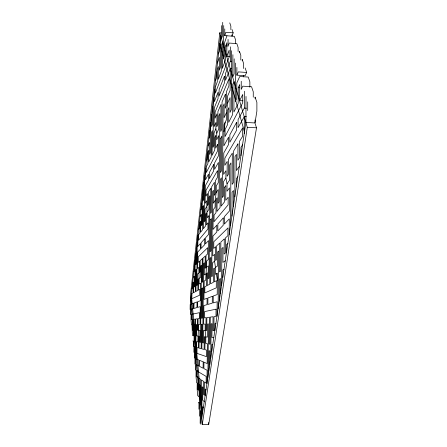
<?xml version="1.0" encoding="UTF-8"?>
<svg xmlns="http://www.w3.org/2000/svg" width="447" height="447" viewBox="0 0 447 447"><rect width="100%" height="100%" fill="white"/><g stroke="black" fill="none" stroke-linecap="round" stroke-linejoin="round"><path stroke-width="0.67" d="M253.259 97.172L253.265 91.786L251.538 86.724L242.782 86.165L241.212 89.4L241.24 81.259M255.036 119.969L255.036 122.752L256.885 111.096L256.885 102.397L255.047 97.005L255.047 98.401M244.246 133.659L244.302 116.578L246.364 116.695M244.302 116.578L238.044 127.674L238.078 119.612L244.325 108.09L244.375 91.227M245.951 122.243L246.018 96.451M247.694 110.56L247.716 101.843M249.856 87.238L249.867 81.823L248.241 77.063L239.748 76.504L236.809 82.941L236.737 98.591L235.318 101.503L235.519 63.055M238.1 51.506L238.122 47.399L236.832 43.616L229.233 43.057L228.026 46.359L228.071 39.375M239.648 100.614L239.715 84.505L238.223 87.668L238.15 103.575L233.893 112.024L234.06 81.455L232.719 84.489L232.546 114.706L228.691 122.349L228.791 107.699L227.568 110.292L227.467 124.78L225.098 129.474L225.048 136.592L242.727 102.749L242.755 94.44L239.648 100.614L242.933 100.81M239.441 52.651L239.447 51.282L240.81 55.277L240.793 59.982M240.961 155.69L240.994 147.287L242.587 144.8M242.207 60.753L242.213 59.39L243.654 63.614L243.637 68.503M243.609 76.878L243.615 75.482M230.557 225.422L230.943 162.954L229.646 164.977L229.551 180.236L227.042 183.778L226.992 191.271L229.501 187.908L229.35 211.096L224.433 216.616L224.372 224.048L229.3 218.885L229.194 234.546M231.641 50.723L231.272 109.806L229.993 112.443L230.088 97.675L227.618 103.089L226.378 112.828L226.322 119.975L224.014 124.713L223.846 145.851L228.59 137.106L228.54 144.526L223.791 152.947L223.617 174.375L225.947 170.748L225.891 178.102L227.042 183.778M231.965 34.799L231.954 36.134L233.161 32.854L231.999 29.452M231.948 216.108L232.088 192.26L233.457 190.523L233.368 206.587M232.898 54.718L232.764 77.007L234.105 73.884L234.189 58.831M235.552 43.415L235.575 39.934L234.351 36.347L224.724 35.592L224.78 28.899M234.82 196.853L235.027 156.584L236.463 154.349L236.385 170.564L239.374 166.334M236.301 186.907L236.346 178.722L237.821 176.738M245.14 67.966L246.666 72.448L245.118 75.705L236.849 75.157L236.888 67.408M222.796 277.419L222.857 269.887L224.025 269.189M226.791 56.512L226.897 42.677L225.746 45.901L225.64 59.591L222.327 68.419L222.55 41.962L221.5 45.046L221.271 71.235L218.237 79.326L218.359 66.575L217.393 69.285L217.27 81.913L215.387 86.925L215.325 93.149L229.132 57.244L229.182 50.137L226.791 56.512L229.501 56.702M226.556 252.225L226.612 244.509L227.864 243.481M227.618 103.089L227.668 95.909L230.138 90.339L230.278 68.469L231.568 68.559M230.278 68.469L225.478 80.304L225.534 73.375L230.322 61.233L230.417 46.84M230.842 29.591L230.864 26.133L229.764 22.898M214.851 330.702L214.918 323.578L215.918 323.522M214.476 89.355L214.348 101.698L218.114 92.16L218.052 98.603L214.286 107.9L214.091 126.618L215.94 122.433L215.879 128.831L216.767 133.223L216.706 139.727L218.684 135.67L218.494 155.718L214.616 162.87L214.549 169.329L218.432 162.44L218.248 182.756L216.259 185.857L216.192 192.528L215.163 200.591L215.096 207.24L213.225 209.755L213.018 229.423L216.851 225.12L216.789 231.999L212.951 236.022L212.744 255.941L214.627 254.388L214.56 261.21L215.465 267.401L215.398 274.341L217.41 273.139L217.214 294.562L213.258 296.009L213.191 302.893L217.147 301.753L217.013 316.202M219.522 44.65L219.466 51.014L218.477 53.908M218.125 308.743L218.644 251.08L217.605 251.935L217.477 266.049L215.465 267.401M220.589 35.224L220.298 67.475L219.287 70.235L219.404 57.4L217.454 62.999M219.259 301.144L219.449 279.163L220.539 278.593L220.416 293.388M221.673 25.624L221.556 38.554L222.606 35.402L222.718 22.35M221.595 285.482L221.902 248.392L223.036 247.454L222.919 262.383L225.277 260.797M223.735 25.585L223.461 58.825L224.562 55.814L224.673 42.309L226.947 35.794M207.877 377.436L208.475 323.919L207.631 323.963L207.481 337.083L205.838 336.915L205.117 330.45L205.19 324.097L203.648 324.176L203.877 305.58L207.028 304.67L207.101 298.266L203.949 299.417L204.178 281.034L205.721 280.118L206.737 260.892L208.369 259.551L208.581 240.598L205.391 243.95L205.464 237.905L208.654 234.323L208.866 215.599L207.246 217.778L206.67 200.798L205.139 203.189L205.357 185.628L208.475 180.102L208.542 174.067L205.43 179.806L205.575 168.217M210.738 122.461L210.397 152.678L209.57 154.388L209.704 142.358L208.095 145.89M208.816 371.116L209.045 350.744L209.928 350.979L209.777 364.679M211.649 114.393L211.515 126.501L212.375 124.495L212.576 106.185M210.755 358.131L211.118 323.779L212.04 323.729L211.895 337.552L213.795 337.748M213.521 97.843L212.995 147.354L213.895 145.504L214.024 132.893L215.879 128.831M211.749 351.459L211.822 344.492L212.766 344.671M216.443 71.939L216.382 78.18L215.448 80.723M199.524 416.196L199.932 385.141L199.233 384.61L199.071 396.863L197.708 395.606L197.127 389.03L197.211 383.085L196.557 382.593L196.004 376.285L196.166 364.679L198.786 366.009L198.865 360.019L196.244 358.896L196.484 341.653L197.775 341.894L198.669 324.444L200.027 324.371L200.262 306.625L197.602 307.391L197.68 301.714L200.34 300.742L200.569 283.191L199.217 283.996L198.792 267.44L197.513 268.496L197.742 251.968L200.345 249.236L200.424 243.559L197.82 246.487L197.971 235.563M202.39 196.389L202.022 224.791L201.329 225.718L201.48 214.415L200.133 216.415M200.155 423.359L200.323 410.726L201.049 411.519L200.887 424.276M203.173 189.506L203.022 200.887L203.743 199.72L203.961 182.521M201.709 418.761L202.111 386.784L202.865 387.353L202.703 400.216L204.262 401.652M204.76 175.425L204.178 221.896L204.922 220.896L205.067 209.073L206.598 206.793M202.547 413.157L202.625 406.675L203.396 407.452M207.24 153.45L207.168 159.311L206.402 160.892M205.139 395.751L205.218 389.136L206.039 389.756M205.838 336.915L205.76 343.374L207.402 343.676L207.179 363.567L203.949 362.187L203.871 368.596L207.101 370.245L206.95 383.649M209.844 130.401L209.777 136.369L208.961 138.207M193.383 346.581L193.462 341.095L192.886 340.988M194.568 265.686L194.49 270.983L193.92 271.458M193.886 352.292L194.289 324.678L193.702 324.706L193.545 335.619L192.406 335.496L192.009 324.801L191.461 324.829L191.003 319.644L191.165 309.251L193.367 308.614L193.445 303.267L191.243 304.072L191.4 293.757M195.233 259.83L194.842 286.611L194.255 286.957L194.411 276.296L193.277 277.146M194.4 358.108L194.562 346.894L195.814 346.906M195.903 253.896L195.747 264.63L196.35 264.088L196.579 247.873M194.926 364.048L195.166 347.056L194.562 346.894M195.456 370.105L196.099 324.583L196.725 324.55L196.568 335.937L197.853 336.071M197.272 241.766L196.652 285.527L197.278 285.158L197.434 274.033L198.714 273.078M196.725 370.848L206.19 376.441L206.117 383.09L204.497 382.001L204.34 395.081L203.553 394.422L203.715 381.47L201.452 379.95L201.128 405.166L200.401 404.434L200.725 379.458L198.624 378.05L198.462 390.153L197.792 389.588L197.954 377.592L196.641 376.715L196.725 370.848L198.027 370.848M199.401 222.891L199.323 228.411L198.68 229.277M198.909 409.184L198.988 403.015L198.3 402.322M201.631 203.167L201.552 208.783L200.876 209.839M190.115 309.553L190.193 304.457M190.556 314.554L190.791 299.144M191.54 319.571L191.623 314.325L199.502 312.665L199.423 318.532L198.088 318.705L197.932 330.266L197.283 330.249L197.44 318.789L195.562 319.041L195.244 341.424L194.641 341.312L194.959 319.119L193.21 319.354L193.048 330.143L192.484 330.126L192.646 319.426L191.54 319.571L192.875 319.588M192.64 282.761L192.562 287.969L192.02 288.298M221.153 32.916L219.784 32.81L190.45 295.048L202.279 424.65L208.71 424.583L256.494 127.814L254.963 122.959L245.878 122.45L201.72 418.504M190.813 299.082L220.578 35.52M223.958 131.736L225.154 122.372M202.279 424.65L247.292 127.311L219.784 32.81M224.724 35.592L225.847 32.301L233.161 32.854M236.849 75.157L238.296 71.889L246.666 72.448M216.767 133.223L218.745 129.032L218.868 115.818L219.885 113.516L219.086 201.882L218.058 203.268L218.181 189.567L216.192 192.528M226.378 112.828L224.07 117.717L224.182 103.799L223.07 106.308L222.321 197.546L223.444 196.032L223.561 181.571L225.891 178.102M207.319 211.694L208.939 209.397L209.079 197.043L209.917 195.741L208.989 278.168L208.146 278.665L208.296 265.904L206.659 267.122M215.163 200.591L213.292 203.24L213.426 190.266L212.521 191.679L211.621 276.592L212.537 276.05L212.677 262.624L214.56 261.21M199.295 278.28L200.647 277.375L200.804 265.786L201.496 265.211L200.491 342.396L199.792 342.268L199.949 330.322L198.591 330.283M205.793 273.91L204.257 274.944L204.402 262.814L203.659 263.428L202.659 342.799L203.413 342.938L203.569 330.411L205.117 330.45M198.988 403.015L200.345 403.004M196.641 376.715L197.943 376.709M247.292 127.311L256.494 127.814M244.325 108.09L246.386 108.213M238.223 87.668L239.519 87.752M230.322 61.233L231.613 61.323M225.746 45.901L227.076 45.996M219.689 43.37L244.464 131.96M216.393 273.748L217.343 280.258M208.503 422.532L208.71 424.583M191.322 294.601L202.413 413.838M237.972 143.895L237.893 160.249L239.408 158.003L239.475 141.436L242.615 136.324L242.643 127.876L224.88 158.109L224.824 165.334L227.205 161.456L227.098 176.308L228.333 174.47L228.434 159.445L232.317 153.114L232.133 184.371L233.502 182.532L233.675 150.896L237.972 143.895M236.619 122.305L236.58 130.267L229.797 142.297L229.847 134.793L236.619 122.305M223.271 217.912L223.215 225.26L217.801 230.937L217.862 223.986L223.271 217.912M224.4 76.236L224.349 83.092L219.047 96.155L219.108 89.646L224.4 76.236M224.26 238.989L224.143 254.036L225.333 253.142L225.45 237.916L227.914 235.698L227.97 227.948L213.811 241.732L213.744 248.443L215.666 246.716L215.532 260.484L216.527 259.741L216.655 245.822L219.768 243.023L219.516 271.882L220.606 271.234L220.852 242.05L224.26 238.989M224.657 187.159L224.545 201.832L221.159 206.134L221.399 177.839L220.326 179.515L220.08 207.503L216.985 211.431L217.113 197.831L216.124 199.228L215.996 212.683L214.085 215.113L214.018 221.734L228.126 204.86L228.177 197.222L225.729 200.334L225.836 185.488L224.657 187.159M225.372 94.228L225.266 108.252L226.428 105.699L226.534 91.523L228.937 85.925L228.987 78.717L215.136 111.929L215.068 118.226L216.957 113.829L216.834 126.736L217.806 124.596L217.929 111.56L220.98 104.458L220.745 131.435L221.813 129.244L222.042 101.983L225.372 94.228M216.057 309.179L215.985 316.342L214.007 316.599L213.867 330.679L212.906 330.651L213.051 316.727L210.291 317.091L210.001 344.156L209.118 343.994L209.414 317.208L206.877 317.543L206.726 330.495L205.911 330.473L206.067 317.649L204.486 317.862L204.564 311.604L216.057 309.179M216.326 280.789L216.259 287.851L204.793 292.936L204.866 286.75L206.441 285.929L206.587 273.374L207.397 272.832L207.252 285.51L209.777 284.197L210.062 258.148L210.939 257.427L210.654 283.739L213.398 282.308L213.537 268.697L214.493 268.055L214.353 281.811L216.326 280.789M217.371 170.899L217.303 177.599L215.359 180.772L215.23 193.964L214.286 195.367L214.415 182.309L211.705 186.734L211.431 212.163L210.559 213.331L210.839 188.148L208.336 192.232L208.19 204.43L207.386 205.626L207.531 193.54L205.972 196.082L206.045 190.176L217.371 170.899M217.622 144.314L217.555 150.93L206.257 172.553L206.33 166.714L207.883 163.63L208.023 151.79L208.822 150.091L208.682 162.043L211.18 157.093L211.448 132.586L212.314 130.636L212.046 155.377L214.744 150.019L214.878 137.24L215.812 135.251L215.683 148.153L217.622 144.314M220.684 138.235L220.382 172.576L221.455 170.827L221.751 136.117L220.684 138.235M210.487 219.678L210.135 251.689L211.012 250.901L211.358 218.572L210.487 219.678M212.325 296.355L212.252 303.167L207.855 304.435L207.928 297.965L212.325 296.355M213.694 164.569L213.627 170.966L209.291 178.655L209.358 172.559L213.694 164.569M201.435 324.298L201.122 348.638L199.027 348.084L199.183 336.211L198.513 336.144L198.356 347.906L197.043 347.554L196.965 353.353L206.425 356.628L206.497 350.068L204.888 349.638L205.039 336.831L204.257 336.747L204.106 349.431L201.843 348.833L202.156 324.259L201.435 324.298M201.899 288.293L201.513 318.253L202.234 318.158L202.62 287.918L201.899 288.293M202.279 258.752L201.971 282.353L202.698 281.923L202.999 258.103L205.24 256.092L205.089 268.301L205.871 267.719L206.017 255.393L207.615 253.952L207.687 247.699L198.3 256.846L198.222 262.4L199.524 261.227L199.373 272.581L200.044 272.083L200.195 260.629L202.279 258.752M202.949 206.603L202.653 229.624L200.574 232.261L200.725 221.019L200.055 221.963L199.904 233.11L198.602 234.759L198.529 240.262L207.905 229.043L207.978 222.863L206.385 224.886L206.531 212.811L205.754 213.901L205.609 225.869L203.374 228.708L203.664 205.486L202.949 206.603M203.178 361.863L203.1 368.205L199.474 366.361L199.552 360.31L203.178 361.863M204.704 238.759L204.625 244.749L201.027 248.521L201.105 242.794L204.704 238.759M194.02 303.055L193.942 308.447L196.965 307.575L197.043 301.948L194.02 303.055M195.669 270.016L195.356 291.701L193.607 292.612L193.763 282.007L193.199 282.387L193.043 292.902L191.936 293.478L191.858 298.669L199.736 295.176L199.809 289.382L198.479 290.069L198.636 278.727L197.993 279.163L197.837 290.41L195.959 291.383L196.272 269.519L195.669 270.016"/></g></svg>
